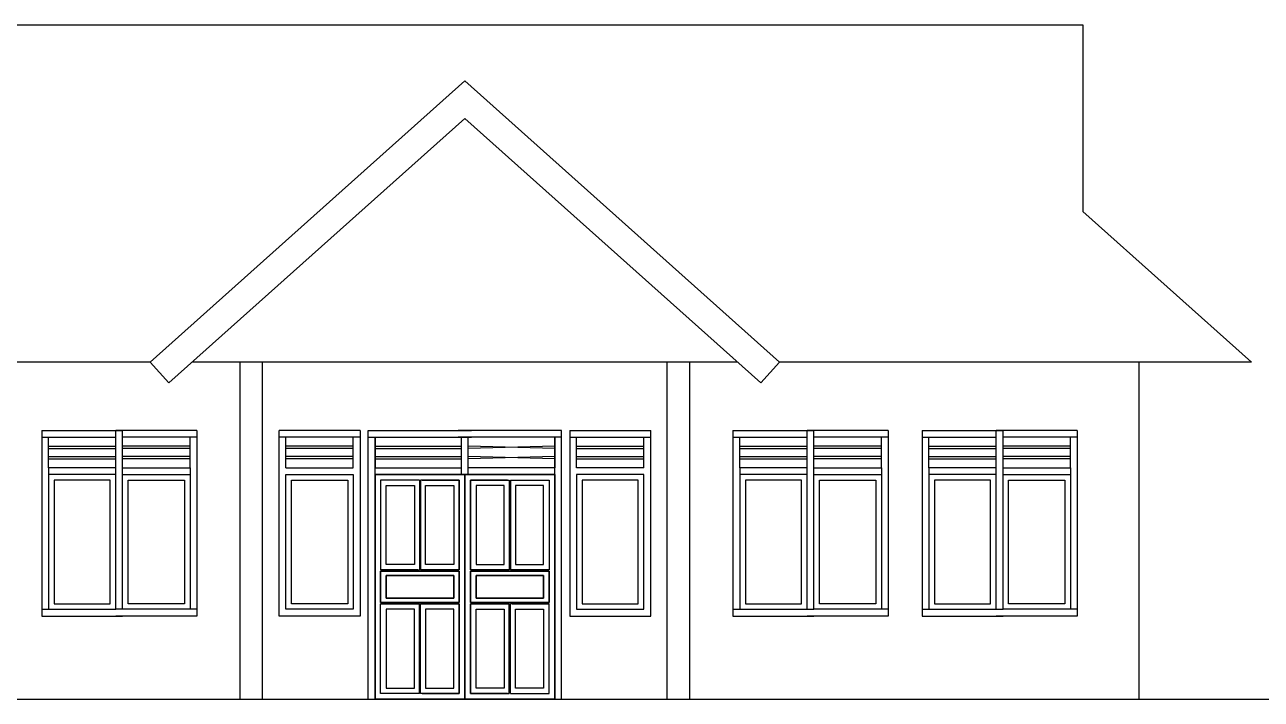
# Model space of a CAD drawing. Header units: inches. Extents: x -9907 to 5440, y -43 to 3048.
# Drawn here: x 246 to 1346, y 12 to 612 of the extents above; entities that cross this region are included whole.
import ezdxf

# ---------------------------------------------------------------- set-up
doc = ezdxf.new("R2010")
doc.units = ezdxf.units.IN
doc.header["$MEASUREMENT"] = 0

msp = doc.modelspace()

# ---------------------------------------------------------------- linework, layer by layer
for p, q in [((87.40101, 611.7596), (1187.40101, 611.7596)), ((1187.40101, 611.7596), (1187.40101, 445.68817)), ((357.40101, 311.7596), (637.40101, 561.7596)), ((637.40101, 561.7596), (917.40101, 311.7596)), ((374.0514, 293.11116), (637.40101, 528.24474)), ((637.40101, 528.24474), (900.75061, 293.11116)), ((1187.40101, 445.68817), (1337.40101, 311.7596)), ((357.40101, 311.7596), (-62.59899, 311.7596)), ((357.40101, 311.7596), (374.0514, 293.11116)), ((879.86436, 311.7596), (394.93766, 311.7596)), ((437.40101, 11.7596), (437.40101, 311.7596)), ((457.40101, 11.7596), (457.40101, 311.7596)), ((817.40101, 11.7596), (817.40101, 311.7596)), ((837.40101, 11.7596), (837.40101, 311.7596)), ((917.40101, 311.7596), (900.75061, 293.11116)), ((1337.40101, 311.7596), (917.40101, 311.7596)), ((1237.40101, 11.7596), (1237.40101, 311.7596)), ((260.84453, 250.75959), (260.84453, 85.75959)), ((260.84453, 250.75959), (332.84453, 250.75959)), ((260.84453, 244.75959), (326.84453, 244.75959)), ((266.84453, 217.75959), (266.84453, 244.75959)), ((326.84453, 91.75959), (326.84453, 250.75959)), ((398.84453, 250.75959), (326.84453, 250.75959)), ((326.84453, 217.75959), (326.84453, 244.75959)), ((332.84453, 91.75959), (332.84453, 250.75959)), ((398.84453, 244.75959), (332.84453, 244.75959)), ((332.84453, 217.75959), (332.84453, 244.75959)), ((392.84453, 217.75959), (392.84453, 244.75959)), ((398.84453, 250.75959), (398.84453, 85.75959)), ((472.09893, 85.75959), (472.09893, 250.75959)), ((544.09893, 250.75959), (472.09893, 250.75959)), ((544.09893, 244.75959), (472.09893, 244.75959)), ((478.09893, 217.75959), (478.09893, 244.75959)), ((538.09893, 217.75959), (538.09893, 244.75959)), ((544.09893, 250.75959), (544.09893, 85.75959)), ((551.40101, 11.7596), (551.40101, 250.7596)), ((551.40101, 250.7596), (643.40101, 250.7596)), ((551.40101, 244.7596), (643.40101, 244.7596)), ((557.40101, 211.7596), (557.40101, 244.7596)), ((557.40101, 244.7596), (557.40101, 217.7596)), ((723.40101, 250.7596), (631.40101, 250.7596)), ((723.40101, 244.7596), (631.40101, 244.7596)), ((634.40101, 211.7596), (634.40101, 244.7596)), ((640.40101, 211.7596), (640.40101, 244.7596)), ((717.40101, 211.7596), (717.40101, 244.7596)), ((717.40101, 244.7596), (717.40101, 217.7596)), ((723.40101, 11.7596), (723.40101, 250.7596)), ((730.70309, 250.75959), (730.70309, 85.75959)), ((730.70309, 250.75959), (802.70309, 250.75959)), ((730.70309, 244.75959), (802.70309, 244.75959)), ((736.70309, 217.75959), (736.70309, 244.75959)), ((796.70309, 217.75959), (796.70309, 244.75959)), ((802.70309, 85.75959), (802.70309, 250.75959)), ((875.95749, 250.75959), (875.95749, 85.75959)), ((875.95749, 250.75959), (947.95749, 250.75959)), ((875.95749, 244.75959), (941.95749, 244.75959)), ((881.95749, 217.75959), (881.95749, 244.75959)), ((941.95749, 91.75959), (941.95749, 250.75959)), ((1013.95749, 250.75959), (941.95749, 250.75959)), ((941.95749, 217.75959), (941.95749, 244.75959)), ((947.95749, 91.75959), (947.95749, 250.75959)), ((1013.95749, 244.75959), (947.95749, 244.75959)), ((947.95749, 217.75959), (947.95749, 244.75959)), ((1007.95749, 217.75959), (1007.95749, 244.75959)), ((1013.95749, 250.75959), (1013.95749, 85.75959)), ((1044.22846, 250.75959), (1044.22846, 85.75959)), ((1044.22846, 250.75959), (1116.22846, 250.75959)), ((1044.22846, 244.75959), (1110.22846, 244.75959)), ((1050.22846, 217.75959), (1050.22846, 244.75959)), ((1110.22846, 91.75959), (1110.22846, 250.75959)), ((1182.22846, 250.75959), (1110.22846, 250.75959)), ((1110.22846, 217.75959), (1110.22846, 244.75959)), ((1116.22846, 91.75959), (1116.22846, 250.75959)), ((1182.22846, 244.75959), (1116.22846, 244.75959)), ((1116.22846, 217.75959), (1116.22846, 244.75959)), ((1176.22846, 217.75959), (1176.22846, 244.75959)), ((1182.22846, 250.75959), (1182.22846, 85.75959)), ((266.84453, 236.75959), (326.84453, 236.75959)), ((266.84453, 234.75959), (326.84453, 234.75959)), ((392.84453, 236.75959), (332.84453, 236.75959)), ((392.84453, 234.75959), (332.84453, 234.75959)), ((538.09893, 236.75959), (478.09893, 236.75959)), ((538.09893, 234.75959), (478.09893, 234.75959)), ((557.40101, 236.7596), (634.40101, 236.7596)), ((557.40101, 234.7596), (634.40101, 234.7596)), ((717.40101, 236.7596), (640.40101, 234.7596)), ((717.40101, 234.7596), (640.40101, 236.7596)), ((736.70309, 236.75959), (796.70309, 236.75959)), ((736.70309, 234.75959), (796.70309, 234.75959)), ((881.95749, 236.75959), (941.95749, 236.75959)), ((881.95749, 234.75959), (941.95749, 234.75959)), ((1007.95749, 236.75959), (947.95749, 236.75959)), ((1007.95749, 234.75959), (947.95749, 234.75959)), ((1050.22846, 236.75959), (1110.22846, 236.75959)), ((1050.22846, 234.75959), (1110.22846, 234.75959)), ((1176.22846, 236.75959), (1116.22846, 236.75959)), ((1176.22846, 234.75959), (1116.22846, 234.75959)), ((266.84453, 227.75959), (326.84453, 227.75959)), ((266.84453, 225.75959), (326.84453, 225.75959)), ((392.84453, 227.75959), (332.84453, 227.75959)), ((392.84453, 225.75959), (332.84453, 225.75959)), ((538.09893, 227.75959), (478.09893, 227.75959)), ((538.09893, 225.75959), (478.09893, 225.75959)), ((557.40101, 227.7596), (634.40101, 227.7596)), ((557.40101, 225.7596), (634.40101, 225.7596)), ((717.40101, 227.7596), (640.40101, 225.7596)), ((717.40101, 225.7596), (640.40101, 227.7596)), ((736.70309, 227.75959), (796.70309, 227.75959)), ((736.70309, 225.75959), (796.70309, 225.75959)), ((881.95749, 227.75959), (941.95749, 227.75959)), ((881.95749, 225.75959), (941.95749, 225.75959)), ((1007.95749, 227.75959), (947.95749, 227.75959)), ((1007.95749, 225.75959), (947.95749, 225.75959)), ((1050.22846, 227.75959), (1110.22846, 227.75959)), ((1050.22846, 225.75959), (1110.22846, 225.75959)), ((1176.22846, 227.75959), (1116.22846, 227.75959)), ((1176.22846, 225.75959), (1116.22846, 225.75959)), ((326.84453, 217.75959), (266.84453, 217.75959)), ((266.84453, 217.75959), (266.84453, 91.75959)), ((326.84453, 211.75959), (266.84453, 211.75959)), ((326.84453, 91.75959), (326.84453, 211.75959)), ((332.84453, 217.75959), (392.84453, 217.75959)), ((332.84453, 91.75959), (332.84453, 211.75959)), ((332.84453, 211.75959), (392.84453, 211.75959)), ((392.84453, 217.75959), (392.84453, 91.75959)), ((478.09893, 217.75959), (538.09893, 217.75959)), ((478.09893, 91.75959), (478.09893, 211.75959)), ((478.09893, 211.75959), (538.09893, 211.75959)), ((538.09893, 211.75959), (538.09893, 91.75959)), ((557.40101, 217.7596), (634.40101, 217.7596)), ((637.40101, 211.7596), (557.40101, 211.7596)), ((557.40101, 211.7596), (557.40101, 11.7596)), ((557.40101, 211.7596), (637.40101, 211.7596)), ((557.40101, 11.7596), (557.40101, 211.7596)), ((557.40101, 11.7596), (557.40101, 211.7596)), ((557.40101, 211.7596), (557.40101, 11.7596)), ((557.40101, 211.7596), (637.40101, 211.7596)), ((557.40101, 11.7596), (557.40101, 211.7596)), ((637.40101, 11.7596), (637.40101, 211.7596)), ((637.40101, 211.7596), (637.40101, 11.7596)), ((637.40101, 211.7596), (637.40101, 11.7596)), ((637.40101, 11.7596), (637.40101, 211.7596)), ((637.40101, 211.7596), (637.40101, 11.7596)), ((637.40101, 211.7596), (643.40101, 211.7596)), ((637.40101, 11.7596), (637.40101, 211.7596)), ((637.40101, 211.7596), (637.40101, 11.7596)), ((637.40101, 211.7596), (637.40101, 11.7596)), ((637.40101, 11.7596), (637.40101, 211.7596)), ((637.40101, 211.7596), (637.40101, 11.7596)), ((717.40101, 211.7596), (637.40101, 211.7596)), ((717.40101, 217.7596), (640.40101, 217.7596)), ((717.40101, 211.7596), (717.40101, 11.7596)), ((717.40101, 11.7596), (717.40101, 211.7596)), ((717.40101, 11.7596), (717.40101, 211.7596)), ((717.40101, 211.7596), (717.40101, 11.7596)), ((717.40101, 11.7596), (717.40101, 211.7596)), ((796.70309, 217.75959), (736.70309, 217.75959)), ((796.70309, 211.75959), (736.70309, 211.75959)), ((736.70309, 211.75959), (736.70309, 91.75959)), ((796.70309, 91.75959), (796.70309, 211.75959)), ((941.95749, 217.75959), (881.95749, 217.75959)), ((881.95749, 217.75959), (881.95749, 91.75959)), ((941.95749, 211.75959), (881.95749, 211.75959)), ((941.95749, 91.75959), (941.95749, 211.75959)), ((947.95749, 217.75959), (1007.95749, 217.75959)), ((947.95749, 91.75959), (947.95749, 211.75959)), ((947.95749, 211.75959), (1007.95749, 211.75959)), ((1007.95749, 217.75959), (1007.95749, 91.75959)), ((1110.22846, 217.75959), (1050.22846, 217.75959)), ((1050.22846, 217.75959), (1050.22846, 91.75959)), ((1110.22846, 211.75959), (1050.22846, 211.75959)), ((1110.22846, 91.75959), (1110.22846, 211.75959)), ((1116.22846, 217.75959), (1176.22846, 217.75959)), ((1116.22846, 91.75959), (1116.22846, 211.75959)), ((1116.22846, 211.75959), (1176.22846, 211.75959)), ((1176.22846, 217.75959), (1176.22846, 91.75959)), ((321.84453, 206.75959), (271.84453, 206.75959)), ((271.84453, 206.75959), (271.84453, 96.75959)), ((321.84453, 96.75959), (321.84453, 206.75959)), ((337.84453, 96.75959), (337.84453, 206.75959)), ((337.84453, 206.75959), (387.84453, 206.75959)), ((387.84453, 206.75959), (387.84453, 96.75959)), ((483.09893, 96.75959), (483.09893, 206.75959)), ((483.09893, 206.75959), (533.09893, 206.75959)), ((533.09893, 206.75959), (533.09893, 96.75959)), ((596.90101, 206.7596), (562.40101, 206.7596)), ((562.40101, 206.7596), (562.40101, 126.7596)), ((596.90101, 206.7596), (596.90101, 126.7596)), ((632.40101, 206.7596), (597.90101, 206.7596)), ((597.90101, 206.7596), (597.90101, 126.7596)), ((599.40101, 206.7596), (632.40101, 206.7596)), ((632.40101, 206.7596), (632.40101, 126.7596)), ((632.40101, 126.7596), (632.40101, 206.7596)), ((675.40101, 206.7596), (642.40101, 206.7596)), ((642.40101, 206.7596), (642.40101, 126.7596)), ((642.40101, 126.7596), (642.40101, 206.7596)), ((642.40101, 206.7596), (676.90101, 206.7596)), ((676.90101, 206.7596), (676.90101, 126.7596)), ((677.90101, 206.7596), (712.40101, 206.7596)), ((677.90101, 206.7596), (677.90101, 126.7596)), ((712.40101, 206.7596), (712.40101, 126.7596)), ((741.70309, 206.75959), (741.70309, 96.75959)), ((791.70309, 206.75959), (741.70309, 206.75959)), ((791.70309, 96.75959), (791.70309, 206.75959)), ((936.95749, 206.75959), (886.95749, 206.75959)), ((886.95749, 206.75959), (886.95749, 96.75959)), ((936.95749, 96.75959), (936.95749, 206.75959)), ((952.95749, 96.75959), (952.95749, 206.75959)), ((952.95749, 206.75959), (1002.95749, 206.75959)), ((1002.95749, 206.75959), (1002.95749, 96.75959)), ((1105.22846, 206.75959), (1055.22846, 206.75959)), ((1055.22846, 206.75959), (1055.22846, 96.75959)), ((1105.22846, 96.75959), (1105.22846, 206.75959)), ((1121.22846, 96.75959), (1121.22846, 206.75959)), ((1121.22846, 206.75959), (1171.22846, 206.75959)), ((1171.22846, 206.75959), (1171.22846, 96.75959)), ((562.40101, 126.7596), (596.90101, 126.7596)), ((562.40101, 126.7596), (595.40101, 126.7596)), ((595.40101, 126.7596), (562.40101, 126.7596)), ((632.40101, 125.7596), (562.40101, 125.7596)), ((562.40101, 125.7596), (562.40101, 97.7596)), ((562.40101, 125.7596), (632.40101, 125.7596)), ((562.40101, 97.7596), (562.40101, 125.7596)), ((597.90101, 126.7596), (632.40101, 126.7596)), ((632.40101, 126.7596), (597.90101, 126.7596)), ((599.40101, 126.7596), (632.40101, 126.7596)), ((632.40101, 126.7596), (599.40101, 126.7596)), ((632.40101, 97.7596), (632.40101, 125.7596)), ((632.40101, 125.7596), (632.40101, 97.7596)), ((676.90101, 126.7596), (642.40101, 126.7596)), ((642.40101, 126.7596), (676.90101, 126.7596)), ((675.40101, 126.7596), (642.40101, 126.7596)), ((642.40101, 126.7596), (675.40101, 126.7596)), ((642.40101, 97.7596), (642.40101, 125.7596)), ((642.40101, 125.7596), (712.40101, 125.7596)), ((712.40101, 125.7596), (642.40101, 125.7596)), ((642.40101, 125.7596), (642.40101, 97.7596)), ((712.40101, 126.7596), (677.90101, 126.7596)), ((712.40101, 126.7596), (679.40101, 126.7596)), ((679.40101, 126.7596), (712.40101, 126.7596)), ((712.40101, 125.7596), (712.40101, 97.7596)), ((712.40101, 97.7596), (712.40101, 125.7596)), ((260.84453, 91.75959), (326.84453, 91.75959)), ((271.84453, 96.75959), (321.84453, 96.75959)), ((398.84453, 91.75959), (326.84453, 91.75959)), ((387.84453, 96.75959), (337.84453, 96.75959)), ((538.09893, 91.75959), (478.09893, 91.75959)), ((533.09893, 96.75959), (483.09893, 96.75959)), ((562.40101, 97.7596), (632.40101, 97.7596)), ((632.40101, 97.7596), (562.40101, 97.7596)), ((562.40101, 96.7596), (596.90101, 96.7596)), ((562.40101, 16.7596), (562.40101, 96.7596)), ((562.40101, 96.7596), (595.40101, 96.7596)), ((595.40101, 96.7596), (562.40101, 96.7596)), ((596.90101, 16.7596), (596.90101, 96.7596)), ((597.90101, 96.7596), (632.40101, 96.7596)), ((632.40101, 96.7596), (597.90101, 96.7596)), ((597.90101, 16.7596), (597.90101, 96.7596)), ((599.40101, 96.7596), (632.40101, 96.7596)), ((632.40101, 96.7596), (599.40101, 96.7596)), ((632.40101, 16.7596), (632.40101, 96.7596)), ((632.40101, 96.7596), (632.40101, 16.7596)), ((712.40101, 97.7596), (642.40101, 97.7596)), ((642.40101, 97.7596), (712.40101, 97.7596)), ((676.90101, 96.7596), (642.40101, 96.7596)), ((642.40101, 16.7596), (642.40101, 96.7596)), ((642.40101, 96.7596), (676.90101, 96.7596)), ((642.40101, 96.7596), (642.40101, 16.7596)), ((675.40101, 96.7596), (642.40101, 96.7596)), ((642.40101, 96.7596), (675.40101, 96.7596)), ((676.90101, 16.7596), (676.90101, 96.7596)), ((712.40101, 96.7596), (677.90101, 96.7596)), ((677.90101, 16.7596), (677.90101, 96.7596)), ((712.40101, 96.7596), (679.40101, 96.7596)), ((679.40101, 96.7596), (712.40101, 96.7596)), ((712.40101, 16.7596), (712.40101, 96.7596)), ((736.70309, 91.75959), (796.70309, 91.75959)), ((741.70309, 96.75959), (791.70309, 96.75959)), ((875.95749, 91.75959), (947.95749, 91.75959)), ((886.95749, 96.75959), (936.95749, 96.75959)), ((1013.95749, 91.75959), (947.95749, 91.75959)), ((1002.95749, 96.75959), (952.95749, 96.75959)), ((1044.22846, 91.75959), (1116.22846, 91.75959)), ((1055.22846, 96.75959), (1105.22846, 96.75959)), ((1182.22846, 91.75959), (1116.22846, 91.75959)), ((1171.22846, 96.75959), (1121.22846, 96.75959)), ((260.84453, 85.75959), (332.84453, 85.75959)), ((398.84453, 85.75959), (326.84453, 85.75959)), ((544.09893, 85.75959), (472.09893, 85.75959)), ((730.70309, 85.75959), (802.70309, 85.75959)), ((875.95749, 85.75959), (947.95749, 85.75959)), ((1013.95749, 85.75959), (941.95749, 85.75959)), ((1044.22846, 85.75959), (1116.22846, 85.75959)), ((1182.22846, 85.75959), (1110.22846, 85.75959)), ((37.40101, 11.7596), (1237.40101, 11.7596)), ((557.40101, 11.7596), (637.40101, 11.7596)), ((637.40101, 11.7596), (557.40101, 11.7596)), ((637.40101, 11.7596), (557.40101, 11.7596)), ((557.40101, 11.7596), (637.40101, 11.7596)), ((637.40101, 11.7596), (557.40101, 11.7596)), ((596.90101, 16.7596), (562.40101, 16.7596)), ((632.40101, 16.7596), (597.90101, 16.7596)), ((599.40101, 16.7596), (632.40101, 16.7596)), ((717.40101, 11.7596), (637.40101, 11.7596)), ((637.40101, 11.7596), (717.40101, 11.7596)), ((637.40101, 11.7596), (717.40101, 11.7596)), ((717.40101, 11.7596), (637.40101, 11.7596)), ((637.40101, 11.7596), (717.40101, 11.7596)), ((675.40101, 16.7596), (642.40101, 16.7596)), ((642.40101, 16.7596), (676.90101, 16.7596)), ((677.90101, 16.7596), (712.40101, 16.7596)), ((1237.40101, 11.7596), (1537.40101, 11.7596))]:
    msp.add_line(p, q)
for points in [[(557.40101, 211.7596), (637.40101, 211.7596), (637.40101, 11.7596), (557.40101, 11.7596)], [(557.40101, 11.7596), (637.40101, 11.7596), (637.40101, 211.7596), (557.40101, 211.7596)], [(557.40101, 11.7596), (637.40101, 11.7596), (637.40101, 211.7596), (557.40101, 211.7596)], [(717.40101, 211.7596), (637.40101, 211.7596), (637.40101, 11.7596), (717.40101, 11.7596)], [(717.40101, 11.7596), (637.40101, 11.7596), (637.40101, 211.7596), (717.40101, 211.7596)], [(717.40101, 11.7596), (637.40101, 11.7596), (637.40101, 211.7596), (717.40101, 211.7596)]]:
    msp.add_lwpolyline(points)
for points in [[(567.40101, 201.7596), (592.40101, 201.7596), (592.40101, 131.7596), (567.40101, 131.7596)], [(602.40101, 201.7596), (627.40101, 201.7596), (627.40101, 131.7596), (602.40101, 131.7596)], [(672.40101, 201.7596), (647.40101, 201.7596), (647.40101, 131.7596), (672.40101, 131.7596)], [(707.40101, 201.7596), (682.40101, 201.7596), (682.40101, 131.7596), (707.40101, 131.7596)], [(567.40101, 121.7596), (627.40101, 121.7596), (627.40101, 101.7596), (567.40101, 101.7596)], [(567.40101, 101.7596), (627.40101, 101.7596), (627.40101, 121.7596), (567.40101, 121.7596)], [(567.40101, 101.7596), (627.40101, 101.7596), (627.40101, 121.7596), (567.40101, 121.7596)], [(567.40101, 121.7596), (627.40101, 121.7596), (627.40101, 101.7596), (567.40101, 101.7596)], [(707.40101, 121.7596), (647.40101, 121.7596), (647.40101, 101.7596), (707.40101, 101.7596)], [(707.40101, 101.7596), (647.40101, 101.7596), (647.40101, 121.7596), (707.40101, 121.7596)], [(707.40101, 101.7596), (647.40101, 101.7596), (647.40101, 121.7596), (707.40101, 121.7596)], [(707.40101, 121.7596), (647.40101, 121.7596), (647.40101, 101.7596), (707.40101, 101.7596)], [(567.40101, 21.7596), (592.40101, 21.7596), (592.40101, 91.7596), (567.40101, 91.7596)], [(602.40101, 21.7596), (627.40101, 21.7596), (627.40101, 91.7596), (602.40101, 91.7596)], [(672.40101, 21.7596), (647.40101, 21.7596), (647.40101, 91.7596), (672.40101, 91.7596)], [(707.40101, 21.7596), (682.40101, 21.7596), (682.40101, 91.7596), (707.40101, 91.7596)]]:
    msp.add_lwpolyline(points, close=True)

doc.saveas('drawing.dxf')
